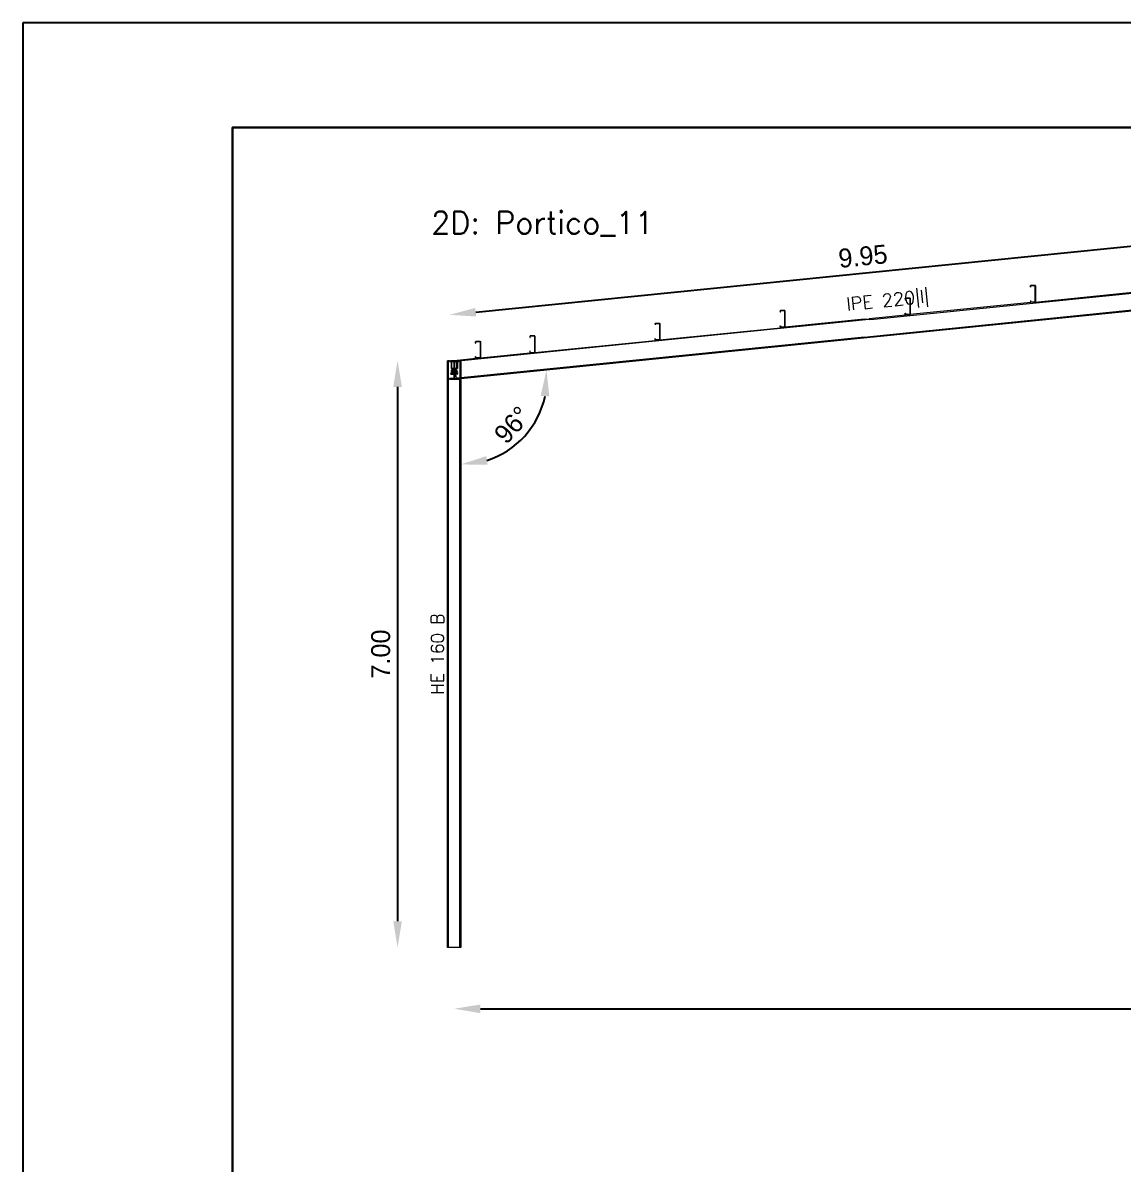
# Model space of a CAD drawing. Header units: inches. Extents: x 72863 to 72995, y 49095 to 49225.
# Drawn here: x 72952.65 to 72963.15, y 49213.82 to 49224.71 of the extents above; entities that cross this region are included whole.
import ezdxf
from ezdxf.enums import TextEntityAlignment as Align

# ---------------------------------------------------------------- set-up
doc = ezdxf.new("R2010")
doc.units = ezdxf.units.IN
doc.layers.get('0').update_dxf_attribs({"lineweight": 15})
for name, color, linetype, lineweight in [('BARRAS_DE_ACERO', 7, 'Continuous', 9), ('Cotas', 200, 'Continuous', 9), ('REFERENCIA_DE_LAS_BARRAS', 2, 'Continuous', 9), ('TITULOS', 9, 'Continuous', 9)]:
    doc.layers.add(name, color=color, linetype=linetype, lineweight=lineweight)
doc.layers.add('VG', color=7, linetype='Continuous')
doc.styles.add('CYPETXT', font='romans__.ttf', dxfattribs={"height": 0.2})
doc.styles.add('RomanS', font='')
doc.styles.get('RomanS').set_extended_font_data('Porsche')
doc.dimstyles.new('100-color', dxfattribs={"dimtxt": 0.18, "dimasz": 0.25, "dimexe": 0, "dimexo": 0.5, "dimgap": 0.07, "dimtad": 1, "dimlfac": 1.25, "dimzin": 4, "dimdsep": 46, "dimtxsty": 'RomanS', "dimcen": 0.1, "dimse1": 1, "dimse2": 1, "dimadec": 0, "dimazin": 0, "dimtfac": 1, "dimtix": 1, "dimtmove": 2, "dimatfit": 3, "dimfxl": 1, "dimtvp": 1.058824, "dimtolj": 1, "dimtzin": 1, "dimarcsym": 0})

# ---------------------------------------------------------------- blocks, each defined once
blk = doc.blocks.new('PLANTILLA')
at = {"layer": 'VG'}
for p, q in [((72904.71, 49224.711), (72862.71, 49224.711)), ((72862.71, 49224.711), (72862.71, 49195.011)), ((72864.71, 49196.011), (72864.71, 49223.711)), ((72864.71, 49223.711), (72903.71, 49223.711))]:
    blk.add_line(p, q, dxfattribs=at)
blk.add_lwpolyline([(72903.71, 49199.561), (72903.71, 49223.711), (72864.71, 49223.711), (72864.71, 49196.011), (72885.71, 49196.011), (72885.71, 49199.611)], dxfattribs=at)
blk = doc.blocks.new('*D142')
at = {"layer": 'Cotas', "color": 0, "lineweight": -2, "transparency": 16777216}
blk.add_line((72957.014, 49215.3), (72972.354, 49215.3), dxfattribs=at)
at = {"layer": 'Cotas', "color": 0, "transparency": 16777216}
for points in [[(72957.014, 49215.341), (72957.014, 49215.258), (72956.764, 49215.3)], [(72972.354, 49215.341), (72972.354, 49215.258), (72972.604, 49215.3)]]:
    blk.add_solid(points, dxfattribs=at)
at = {"layer": 'Defpoints', "color": 0, "transparency": 16777216}
for p in [(72956.764, 49215.886), (72972.604, 49215.886), (72972.604, 49215.3)]:
    blk.add_point(p, dxfattribs=at)
at = {"layer": 'Cotas', "color": 0, "transparency": 16777216, "insert": (72964.684, 49215.46), "char_height": 0.18, "attachment_point": 5, "style": 'RomanS'}
blk.add_mtext('\\A1;19.80', dxfattribs=at)
blk = doc.blocks.new('*D144')
at = {"layer": 'Cotas', "color": 0, "lineweight": -2, "transparency": 16777216}
blk.add_line((72956.969, 49221.949), (72964.391, 49222.699), dxfattribs=at)
at = {"layer": 'Cotas', "color": 0, "transparency": 16777216}
for points in [[(72964.387, 49222.74), (72964.396, 49222.657), (72964.64, 49222.724)], [(72956.965, 49221.99), (72956.973, 49221.908), (72956.72, 49221.924)]]:
    blk.add_solid(points, dxfattribs=at)
at = {"layer": 'Defpoints', "color": 0, "transparency": 16777216}
for p in [(72964.64, 49222.724), (72964.684, 49222.286), (72956.764, 49221.486)]:
    blk.add_point(p, dxfattribs=at)
at = {"layer": 'Cotas', "color": 0, "transparency": 16777216, "insert": (72960.664, 49222.483), "char_height": 0.18, "attachment_point": 5, "rotation": 5.7679, "style": 'RomanS'}
blk.add_mtext('\\A1;9.95', dxfattribs=at)
blk = doc.blocks.new('*D146')
at = {"layer": 'Cotas', "color": 0, "lineweight": -2, "transparency": 16777216}
blk.add_line((72956.223, 49221.236), (72956.223, 49216.136), dxfattribs=at)
at = {"layer": 'Cotas', "color": 0, "transparency": 16777216}
for points in [[(72956.182, 49221.236), (72956.265, 49221.236), (72956.223, 49221.486)], [(72956.182, 49216.136), (72956.265, 49216.136), (72956.223, 49215.886)]]:
    blk.add_solid(points, dxfattribs=at)
at = {"layer": 'Defpoints', "color": 0, "transparency": 16777216}
for p in [(72956.764, 49221.486), (72956.223, 49215.886), (72956.764, 49215.886)]:
    blk.add_point(p, dxfattribs=at)
at = {"layer": 'Cotas', "color": 0, "transparency": 16777216, "insert": (72956.063, 49218.686), "char_height": 0.18, "attachment_point": 5, "rotation": 90, "style": 'RomanS'}
blk.add_mtext('\\A1;7.00', dxfattribs=at)
blk = doc.blocks.new('*D147')
at = {"layer": 'Cotas', "color": 0, "lineweight": -2, "transparency": 16777216}
blk.add_arc((72956.828, 49221.316), 0.82, 287.5429, 348.225, dxfattribs=at)
at = {"layer": 'Cotas', "color": 0, "transparency": 16777216}
for points in [[(72957.589, 49221.151), (72957.672, 49221.146), (72957.644, 49221.398)], [(72957.082, 49220.493), (72957.069, 49220.575), (72956.828, 49220.496)]]:
    blk.add_solid(points, dxfattribs=at)
at = {"layer": 'Defpoints', "color": 0, "transparency": 16777216}
for p in [(72960.733, 49221.71), (72956.828, 49221.316), (72956.828, 49221.316), (72957.262, 49220.62), (72956.828, 49215.886)]:
    blk.add_point(p, dxfattribs=at)
at = {"layer": 'Cotas', "color": 0, "transparency": 16777216, "insert": (72957.318, 49220.873), "char_height": 0.18, "attachment_point": 5, "rotation": 47.884, "style": 'RomanS'}
blk.add_mtext('\\A1;96°', dxfattribs=at)

msp = doc.modelspace()

# ---------------------------------------------------------------- linework, layer by layer
at = {"layer": 'BARRAS_DE_ACERO'}
for p, q in [((72960.7684, 49221.8832), (72964.6728, 49222.2776)), ((72962.2618, 49222.2013), (72962.2621, 49222.2027)), ((72962.2618, 49222.2013), (72962.2618, 49222.1889)), ((72962.2629, 49222.2039), (72962.2621, 49222.2027)), ((72962.264, 49222.2047), (72962.2629, 49222.2039)), ((72962.2634, 49222.2013), (72962.2636, 49222.2021)), ((72962.2634, 49222.2013), (72962.2634, 49222.1889)), ((72962.264, 49222.2028), (72962.2636, 49222.2021)), ((72962.2638, 49222.1889), (72962.2638, 49222.2009)), ((72962.2654, 49222.2049), (72962.264, 49222.2047)), ((72962.2646, 49222.2032), (72962.264, 49222.2028)), ((72962.2651, 49222.2028), (72962.2644, 49222.2024)), ((72962.2646, 49222.2032), (72962.2654, 49222.2033)), ((72962.2651, 49222.2028), (72962.2658, 49222.2029)), ((72962.3062, 49222.2049), (72962.2654, 49222.2049)), ((72962.3062, 49222.2033), (72962.2654, 49222.2033)), ((72962.2658, 49222.2029), (72962.3058, 49222.2029)), ((72962.3076, 49222.2047), (72962.3062, 49222.2049)), ((72962.3062, 49222.2033), (72962.307, 49222.2032)), ((72962.307, 49222.2032), (72962.3076, 49222.2028)), ((72962.3072, 49222.2024), (72962.3077, 49222.2017)), ((72962.3076, 49222.2047), (72962.3087, 49222.2039)), ((72962.3078, 49222.2009), (72962.3077, 49222.2017)), ((72962.3078, 49222.2009), (72962.3078, 49222.0489)), ((72962.3082, 49222.0485), (72962.3082, 49222.2013)), ((72962.3095, 49222.2027), (72962.3087, 49222.2039)), ((72962.3098, 49222.2013), (72962.3095, 49222.2027)), ((72962.3098, 49222.201), (72962.3098, 49222.2009)), ((72962.3098, 49222.2009), (72962.3098, 49222.0489)), ((72960.7329, 49221.7175), (72964.6404, 49222.1122)), ((72962.2618, 49222.1889), (72962.2634, 49222.1889)), ((72962.2634, 49222.1889), (72962.2638, 49222.1889)), ((72962.3089, 49222.0462), (72963.4905, 49222.1655)), ((72961.0679, 49222.0808), (72961.0682, 49222.0821)), ((72961.0679, 49222.0808), (72961.0679, 49222.0684)), ((72961.0679, 49222.0684), (72961.0695, 49222.0684)), ((72961.0682, 49222.0821), (72961.0689, 49222.0833)), ((72961.0689, 49222.0833), (72961.0701, 49222.0841)), ((72961.0696, 49222.0815), (72961.0695, 49222.0808)), ((72961.0695, 49222.0684), (72961.0695, 49222.0808)), ((72961.0699, 49222.0684), (72961.0695, 49222.0684)), ((72961.0701, 49222.0822), (72961.0696, 49222.0815)), ((72961.0699, 49222.0804), (72961.07, 49222.0811)), ((72961.0699, 49222.0804), (72961.0699, 49222.0684)), ((72961.07, 49222.0811), (72961.0705, 49222.0818)), ((72961.0715, 49222.0844), (72961.0701, 49222.0841)), ((72961.0707, 49222.0826), (72961.0701, 49222.0822)), ((72961.0711, 49222.0822), (72961.0705, 49222.0818)), ((72961.0707, 49222.0826), (72961.0715, 49222.0828)), ((72961.0715, 49222.0844), (72961.1123, 49222.0844)), ((72961.1123, 49222.0828), (72961.0715, 49222.0828)), ((72961.1127, 49222.0822), (72961.1119, 49222.0824)), ((72961.1137, 49222.0841), (72961.1123, 49222.0844)), ((72961.1123, 49222.0828), (72961.113, 49222.0826)), ((72961.1133, 49222.0818), (72961.1127, 49222.0822)), ((72961.1137, 49222.0822), (72961.113, 49222.0826)), ((72961.1137, 49222.0811), (72961.1133, 49222.0818)), ((72961.1148, 49222.0833), (72961.1137, 49222.0841)), ((72961.1137, 49222.0822), (72961.1141, 49222.0815)), ((72961.1137, 49222.0811), (72961.1139, 49222.0804)), ((72961.1139, 49222.0804), (72961.1139, 49221.9284)), ((72961.1143, 49222.0808), (72961.1141, 49222.0815)), ((72961.1143, 49221.928), (72961.1143, 49222.0808)), ((72961.1148, 49222.0833), (72961.1156, 49222.0821)), ((72962.2966, 49222.0449), (72961.115, 49221.9256)), ((72961.1156, 49222.0821), (72961.1159, 49222.0808)), ((72961.1159, 49222.0804), (72961.1159, 49221.9284)), ((72961.1159, 49222.0804), (72961.1159, 49222.0804)), ((72962.2618, 49222.0609), (72962.2634, 49222.0609)), ((72962.2618, 49222.0609), (72962.2618, 49222.0485)), ((72962.2618, 49222.0485), (72962.2621, 49222.0472)), ((72962.2621, 49222.0472), (72962.2629, 49222.046)), ((72962.2629, 49222.046), (72962.264, 49222.0452)), ((72962.2634, 49222.0609), (72962.2634, 49222.0485)), ((72962.2638, 49222.0609), (72962.2634, 49222.0609)), ((72962.2638, 49222.0609), (72962.2638, 49222.0489)), ((72962.2638, 49222.0489), (72962.264, 49222.0482)), ((72962.264, 49222.0482), (72962.2644, 49222.0475)), ((72962.264, 49222.0452), (72962.2654, 49222.0449)), ((72962.2644, 49222.0475), (72962.2651, 49222.0471)), ((72962.2651, 49222.0471), (72962.2658, 49222.0469)), ((72962.2654, 49222.0465), (72962.3062, 49222.0465)), ((72962.2966, 49222.0449), (72962.2654, 49222.0449)), ((72962.2658, 49222.0469), (72962.3058, 49222.0469)), ((72962.3062, 49222.0449), (72962.2966, 49222.0449)), ((72962.3066, 49222.0471), (72962.3058, 49222.0469)), ((72962.3062, 49222.0465), (72962.307, 49222.0467)), ((72962.3076, 49222.0452), (72962.3062, 49222.0449)), ((72962.3072, 49222.0475), (72962.3066, 49222.0471)), ((72962.3076, 49222.0471), (72962.307, 49222.0467)), ((72962.3077, 49222.0482), (72962.3072, 49222.0475)), ((72962.308, 49222.0478), (72962.3076, 49222.0471)), ((72962.3087, 49222.046), (72962.3076, 49222.0452)), ((72962.3077, 49222.0482), (72962.3078, 49222.0489)), ((72962.308, 49222.0478), (72962.3082, 49222.0485)), ((72962.3087, 49222.046), (72962.3089, 49222.0462)), ((72962.3089, 49222.0462), (72962.3095, 49222.0472)), ((72960.722, 49221.8785), (72956.8335, 49221.4857)), ((72959.875, 49221.9627), (72959.8742, 49221.9615)), ((72959.8762, 49221.9635), (72959.875, 49221.9627)), ((72959.8756, 49221.9601), (72959.8756, 49221.9598)), ((72959.8756, 49221.9598), (72959.8756, 49221.9478)), ((72959.876, 49221.9478), (72959.8756, 49221.9478)), ((72959.876, 49221.9598), (72959.8761, 49221.9605)), ((72959.876, 49221.9478), (72959.876, 49221.9598)), ((72959.8761, 49221.9605), (72959.8766, 49221.9612)), ((72959.8776, 49221.9638), (72959.8762, 49221.9635)), ((72959.8766, 49221.9612), (72959.8772, 49221.9616)), ((72959.878, 49221.9618), (72959.8772, 49221.9616)), ((72959.9184, 49221.9638), (72959.8776, 49221.9638)), ((72959.918, 49221.9618), (72959.878, 49221.9618)), ((72959.9187, 49221.9616), (72959.918, 49221.9618)), ((72959.9197, 49221.9635), (72959.9184, 49221.9638)), ((72959.9184, 49221.9622), (72959.9191, 49221.962)), ((72959.9194, 49221.9612), (72959.9187, 49221.9616)), ((72959.92, 49221.8078), (72959.92, 49221.9598)), ((72959.9204, 49221.9602), (72959.9202, 49221.9609)), ((72959.9204, 49221.9598), (72959.9204, 49221.9602)), ((72959.9204, 49221.8077), (72959.9204, 49221.9598)), ((72960.6804, 49221.8817), (72959.921, 49221.805)), ((72959.922, 49221.9602), (72959.922, 49221.9598)), ((72959.922, 49221.8077), (72959.922, 49221.9598)), ((72960.6804, 49221.8817), (72960.7244, 49221.8861)), ((72960.722, 49221.8785), (72960.7684, 49221.8832)), ((72960.7684, 49221.8832), (72960.7684, 49221.8832)), ((72961.0679, 49221.9404), (72961.0695, 49221.9404)), ((72961.0679, 49221.928), (72961.0679, 49221.9404)), ((72961.0701, 49221.9246), (72961.0689, 49221.9254)), ((72961.0695, 49221.928), (72961.0695, 49221.9404)), ((72961.0696, 49221.9272), (72961.0695, 49221.928)), ((72961.0696, 49221.9272), (72961.0701, 49221.9265)), ((72961.07, 49221.9276), (72961.0699, 49221.9284)), ((72961.07, 49221.9276), (72961.0705, 49221.9269)), ((72961.0707, 49221.9261), (72961.0701, 49221.9265)), ((72961.0715, 49221.9244), (72961.0701, 49221.9246)), ((72961.0705, 49221.9269), (72961.0711, 49221.9265)), ((72961.0707, 49221.9261), (72961.0715, 49221.926)), ((72961.0719, 49221.9264), (72961.0711, 49221.9265)), ((72961.1123, 49221.926), (72961.0715, 49221.926)), ((72961.1027, 49221.9244), (72961.0715, 49221.9244)), ((72961.1119, 49221.9264), (72961.0719, 49221.9264)), ((72961.1027, 49221.9244), (72961.1123, 49221.9244)), ((72961.1127, 49221.9265), (72961.1119, 49221.9264)), ((72961.113, 49221.9261), (72961.1123, 49221.926)), ((72961.1137, 49221.9246), (72961.1123, 49221.9244)), ((72961.1133, 49221.9269), (72961.1127, 49221.9265)), ((72961.1137, 49221.9265), (72961.113, 49221.9261)), ((72961.1137, 49221.9276), (72961.1133, 49221.9269)), ((72961.1137, 49221.9276), (72961.1139, 49221.9284)), ((72961.1141, 49221.9272), (72961.1137, 49221.9265)), ((72961.1148, 49221.9254), (72961.1137, 49221.9246)), ((72961.1143, 49221.928), (72961.1141, 49221.9272)), ((72961.1148, 49221.9254), (72961.115, 49221.9256)), ((72961.1159, 49221.9284), (72961.1159, 49221.9283)), ((72961.1159, 49221.928), (72961.1159, 49221.9283)), ((72958.6803, 49221.8409), (72958.68, 49221.8396)), ((72958.68, 49221.8396), (72958.68, 49221.8272)), ((72958.68, 49221.8272), (72958.6816, 49221.8272)), ((72958.6811, 49221.8421), (72958.6803, 49221.8409)), ((72958.6811, 49221.8421), (72958.6822, 49221.8429)), ((72958.6818, 49221.8403), (72958.6816, 49221.8396)), ((72958.6816, 49221.8396), (72958.6816, 49221.8272)), ((72958.682, 49221.8272), (72958.6816, 49221.8272)), ((72958.6822, 49221.841), (72958.6818, 49221.8403)), ((72958.6822, 49221.8399), (72958.682, 49221.8392)), ((72958.682, 49221.8392), (72958.682, 49221.8272)), ((72958.6822, 49221.8429), (72958.6836, 49221.8432)), ((72958.6829, 49221.8414), (72958.6822, 49221.841)), ((72958.6822, 49221.8399), (72958.6826, 49221.8406)), ((72958.6826, 49221.8406), (72958.6833, 49221.841)), ((72958.6836, 49221.8416), (72958.6829, 49221.8414)), ((72958.6833, 49221.841), (72958.684, 49221.8412)), ((72958.6836, 49221.8432), (72958.7244, 49221.8432)), ((72958.6836, 49221.8416), (72958.7244, 49221.8416)), ((72958.684, 49221.8412), (72958.724, 49221.8412)), ((72958.7248, 49221.841), (72958.724, 49221.8412)), ((72958.7244, 49221.8432), (72958.7258, 49221.8429)), ((72958.7244, 49221.8416), (72958.7252, 49221.8414)), ((72958.7255, 49221.8406), (72958.7248, 49221.841)), ((72958.7252, 49221.8414), (72958.7258, 49221.841)), ((72958.7259, 49221.8399), (72958.7255, 49221.8406)), ((72958.727, 49221.8421), (72958.7258, 49221.8429)), ((72958.7258, 49221.841), (72958.7263, 49221.8403)), ((72958.7264, 49221.8396), (72958.7263, 49221.8403)), ((72958.7264, 49221.8396), (72958.7264, 49221.6868)), ((72958.727, 49221.8421), (72958.7278, 49221.8409)), ((72958.7271, 49221.6844), (72959.9087, 49221.8038)), ((72958.7278, 49221.8409), (72958.728, 49221.8396)), ((72958.728, 49221.8393), (72958.728, 49221.8392)), ((72958.728, 49221.6872), (72958.728, 49221.8392)), ((72959.874, 49221.8198), (72959.8756, 49221.8198)), ((72959.8742, 49221.806), (72959.874, 49221.8074)), ((72959.8742, 49221.806), (72959.875, 49221.8048)), ((72959.875, 49221.8048), (72959.8762, 49221.804)), ((72959.8756, 49221.8198), (72959.876, 49221.8198)), ((72959.8756, 49221.8078), (72959.8756, 49221.8198)), ((72959.8756, 49221.8078), (72959.8756, 49221.8074)), ((72959.8757, 49221.8066), (72959.8756, 49221.8074)), ((72959.8757, 49221.8066), (72959.8761, 49221.8059)), ((72959.876, 49221.8198), (72959.876, 49221.8078)), ((72959.8761, 49221.807), (72959.876, 49221.8078)), ((72959.8761, 49221.807), (72959.8766, 49221.8063)), ((72959.8768, 49221.8055), (72959.8761, 49221.8059)), ((72959.8776, 49221.8038), (72959.8762, 49221.804)), ((72959.8772, 49221.8059), (72959.8766, 49221.8063)), ((72959.8768, 49221.8055), (72959.8776, 49221.8054)), ((72959.878, 49221.8058), (72959.8772, 49221.8059)), ((72959.878, 49221.8054), (72959.8776, 49221.8054)), ((72959.8776, 49221.8038), (72959.878, 49221.8038)), ((72959.918, 49221.8058), (72959.878, 49221.8058)), ((72959.918, 49221.8054), (72959.878, 49221.8054)), ((72959.9087, 49221.8038), (72959.878, 49221.8038)), ((72959.9087, 49221.8038), (72959.9184, 49221.8038)), ((72959.918, 49221.8058), (72959.9187, 49221.8059)), ((72959.9184, 49221.8038), (72959.9197, 49221.804)), ((72959.9187, 49221.8059), (72959.9194, 49221.8063)), ((72959.9194, 49221.8063), (72959.9198, 49221.807)), ((72959.9197, 49221.804), (72959.9209, 49221.8048)), ((72959.9198, 49221.807), (72959.92, 49221.8078)), ((72959.9202, 49221.8068), (72959.9204, 49221.8074)), ((72959.9202, 49221.8066), (72959.9202, 49221.8068)), ((72959.9204, 49221.8074), (72959.9204, 49221.8077)), ((72959.9209, 49221.8048), (72959.921, 49221.805)), ((72959.921, 49221.805), (72959.9217, 49221.806)), ((72959.9217, 49221.806), (72959.922, 49221.8074)), ((72959.922, 49221.8074), (72959.922, 49221.8077)), ((72960.6804, 49221.7122), (72956.8284, 49221.3231)), ((72956.8284, 49221.3231), (72960.6804, 49221.7122)), ((72956.8284, 49221.3157), (72960.7333, 49221.7101)), ((72956.9687, 49221.668), (72956.9684, 49221.6667)), ((72956.9684, 49221.6543), (72956.9684, 49221.6667)), ((72956.9684, 49221.6543), (72956.97, 49221.6543)), ((72956.9695, 49221.6692), (72956.9687, 49221.668)), ((72956.9707, 49221.67), (72956.9695, 49221.6692)), ((72956.9702, 49221.6674), (72956.97, 49221.6667)), ((72956.97, 49221.6543), (72956.97, 49221.6667)), ((72956.9706, 49221.6681), (72956.9702, 49221.6674)), ((72956.9713, 49221.6685), (72956.9706, 49221.6681)), ((72956.972, 49221.6703), (72956.9707, 49221.67)), ((72956.972, 49221.6687), (72956.9713, 49221.6685)), ((72956.972, 49221.6703), (72957.0128, 49221.6703)), ((72957.0128, 49221.6687), (72956.972, 49221.6687)), ((72957.0128, 49221.6703), (72957.0142, 49221.67)), ((72957.0128, 49221.6687), (72957.0136, 49221.6685)), ((72957.0154, 49221.6692), (72957.0142, 49221.67)), ((72957.0147, 49221.6674), (72957.0148, 49221.6667)), ((72957.0162, 49221.668), (72957.0154, 49221.6692)), ((72957.0164, 49221.6667), (72957.0162, 49221.668)), ((72957.0164, 49221.5139), (72957.0164, 49221.6667)), ((72957.4864, 49221.7203), (72957.4861, 49221.719)), ((72957.4861, 49221.719), (72957.4861, 49221.7066)), ((72957.4861, 49221.7066), (72957.4877, 49221.7066)), ((72957.4879, 49221.7197), (72957.4877, 49221.719)), ((72957.4877, 49221.7066), (72957.4877, 49221.719)), ((72957.4879, 49221.7197), (72957.4883, 49221.7204)), ((72957.4883, 49221.7204), (72957.4889, 49221.7208)), ((72957.4889, 49221.7208), (72957.4897, 49221.721)), ((72957.5305, 49221.721), (72957.4897, 49221.721)), ((72957.5305, 49221.721), (72957.5313, 49221.7208)), ((72957.5319, 49221.7204), (72957.5313, 49221.7208)), ((72957.5325, 49221.719), (72957.5325, 49221.5662)), ((72957.5332, 49221.5638), (72958.7148, 49221.6832)), ((72958.6816, 49221.6992), (72958.68, 49221.6992)), ((72958.6811, 49221.6842), (72958.6822, 49221.6834)), ((72958.6816, 49221.6992), (72958.6816, 49221.6868)), ((72958.682, 49221.6992), (72958.6816, 49221.6992)), ((72958.6816, 49221.6868), (72958.6818, 49221.686)), ((72958.6818, 49221.686), (72958.6822, 49221.6853)), ((72958.682, 49221.6872), (72958.682, 49221.6992)), ((72958.682, 49221.6872), (72958.6822, 49221.6864)), ((72958.6822, 49221.6864), (72958.6826, 49221.6857)), ((72958.6822, 49221.6853), (72958.6829, 49221.6849)), ((72958.6822, 49221.6834), (72958.6836, 49221.6832)), ((72958.6826, 49221.6857), (72958.6833, 49221.6853)), ((72958.6836, 49221.6848), (72958.6829, 49221.6849)), ((72958.7244, 49221.6848), (72958.6836, 49221.6848)), ((72958.7148, 49221.6832), (72958.6836, 49221.6832)), ((72958.7244, 49221.6832), (72958.7148, 49221.6832)), ((72958.7244, 49221.6832), (72958.7258, 49221.6834)), ((72958.7258, 49221.6853), (72958.7263, 49221.686)), ((72958.7263, 49221.686), (72958.7264, 49221.6868)), ((72958.7278, 49221.6854), (72958.7271, 49221.6844)), ((72958.728, 49221.6868), (72958.7278, 49221.6854)), ((72958.728, 49221.6872), (72958.728, 49221.687)), ((72958.728, 49221.687), (72958.728, 49221.6868)), ((72960.6804, 49221.7122), (72960.7329, 49221.7175)), ((72960.7333, 49221.7101), (72960.7684, 49221.7137)), ((72957.4877, 49221.5786), (72957.4861, 49221.5786)), ((72957.4861, 49221.5786), (72957.4861, 49221.5662)), ((72957.4861, 49221.5662), (72957.4864, 49221.5648)), ((72957.4864, 49221.5648), (72957.4872, 49221.5636)), ((72957.4883, 49221.5628), (72957.4872, 49221.5636)), ((72957.4877, 49221.5662), (72957.4877, 49221.5786)), ((72957.4877, 49221.5662), (72957.4879, 49221.5654)), ((72957.4879, 49221.5654), (72957.4883, 49221.5647)), ((72957.4889, 49221.5643), (72957.4883, 49221.5647)), ((72957.4883, 49221.5628), (72957.4897, 49221.5626)), ((72957.4889, 49221.5643), (72957.4897, 49221.5642)), ((72957.4897, 49221.5642), (72957.5305, 49221.5642)), ((72957.4897, 49221.5626), (72957.5208, 49221.5626)), ((72957.5208, 49221.5626), (72957.5305, 49221.5626)), ((72957.5313, 49221.5643), (72957.5305, 49221.5642)), ((72957.5305, 49221.5626), (72957.5319, 49221.5628)), ((72957.5319, 49221.5647), (72957.5313, 49221.5643)), ((72957.5324, 49221.5654), (72957.5319, 49221.5647)), ((72957.5319, 49221.5628), (72957.533, 49221.5636)), ((72957.5324, 49221.5654), (72957.5325, 49221.5662)), ((72957.533, 49221.5636), (72957.5332, 49221.5638)), ((72957.5338, 49221.5648), (72957.5332, 49221.5638)), ((72956.7108, 49221.4861), (72956.7004, 49221.4861)), ((72956.7004, 49215.8861), (72956.7004, 49221.4861)), ((72956.7108, 49215.8861), (72956.7108, 49221.4861)), ((72956.7204, 49221.4861), (72956.7316, 49221.4861)), ((72956.7316, 49221.4802), (72956.7316, 49221.4861)), ((72956.7352, 49221.4861), (72956.7316, 49221.4861)), ((72956.7316, 49221.4802), (72956.7582, 49221.4802)), ((72956.7424, 49221.4788), (72956.7344, 49221.4788)), ((72956.7352, 49221.4806), (72956.7352, 49221.4832)), ((72956.7571, 49221.4806), (72956.7352, 49221.4806)), ((72956.7388, 49221.4811), (72956.7388, 49221.4861)), ((72956.7644, 49221.4861), (72956.7388, 49221.4861)), ((72956.7388, 49221.4811), (72956.7604, 49221.4811)), ((72956.7571, 49221.4806), (72956.7602, 49221.4806)), ((72956.7624, 49221.4802), (72956.7582, 49221.4802)), ((72956.7625, 49221.4806), (72956.7602, 49221.4806)), ((72956.7604, 49221.4811), (72956.7626, 49221.4811)), ((72956.7624, 49221.4016), (72956.7624, 49221.4802)), ((72956.7625, 49221.4061), (72956.7625, 49221.4806)), ((72956.7626, 49221.4811), (72956.7626, 49221.4035)), ((72956.7661, 49221.4811), (72956.7661, 49221.479)), ((72956.7663, 49221.4806), (72956.7663, 49221.48)), ((72956.7664, 49221.4806), (72956.7663, 49221.4806)), ((72956.7663, 49221.48), (72956.7663, 49221.479)), ((72956.7663, 49221.3984), (72956.7663, 49221.479)), ((72956.7664, 49221.4806), (72956.7674, 49221.4806)), ((72956.7664, 49221.479), (72956.7664, 49221.4802)), ((72956.7666, 49221.4802), (72956.7664, 49221.4802)), ((72956.7664, 49221.3952), (72956.7664, 49221.479)), ((72956.7666, 49221.4802), (72956.7972, 49221.4802)), ((72956.7667, 49221.4681), (72956.7667, 49221.4788)), ((72956.7864, 49221.4788), (72956.7667, 49221.4788)), ((72956.7667, 49221.4681), (72956.7667, 49221.4628)), ((72956.7667, 49221.4628), (72956.7667, 49221.4107)), ((72956.772, 49221.4107), (72956.7667, 49221.4628)), ((72956.7936, 49221.4806), (72956.7674, 49221.4806)), ((72956.7864, 49221.4788), (72956.7944, 49221.4788)), ((72956.7864, 49221.462), (72956.7864, 49221.4788)), ((72956.7864, 49221.462), (72956.7864, 49221.4107)), ((72956.79, 49221.4861), (72956.7936, 49221.4861)), ((72956.7936, 49221.4832), (72956.7936, 49221.4861)), ((72956.7936, 49221.4832), (72956.7936, 49221.4817)), ((72956.7936, 49221.4817), (72956.7936, 49221.4806)), ((72956.7944, 49221.4595), (72956.7944, 49221.4107)), ((72956.797, 49221.4788), (72956.8084, 49221.4788)), ((72956.7972, 49221.4861), (72956.8084, 49221.4861)), ((72956.7972, 49221.4821), (72956.7972, 49221.4802)), ((72956.8084, 49221.4861), (72956.8084, 49221.4832)), ((72956.8084, 49221.4832), (72956.818, 49221.4842)), ((72956.8084, 49221.4832), (72956.8084, 49221.4788)), ((72956.818, 49221.4842), (72956.818, 49221.4861)), ((72956.818, 49221.4861), (72956.8284, 49221.4861)), ((72956.818, 49221.4842), (72956.818, 49221.3221)), ((72956.8284, 49221.4852), (72956.8335, 49221.4857)), ((72956.9684, 49221.5139), (72956.9687, 49221.5125)), ((72956.9687, 49221.5125), (72956.9695, 49221.5113)), ((72956.9695, 49221.5113), (72956.9707, 49221.5105)), ((72956.97, 49221.5139), (72956.97, 49221.5263)), ((72956.97, 49221.5139), (72956.9702, 49221.5131)), ((72956.9702, 49221.5131), (72956.9706, 49221.5125)), ((72956.9713, 49221.512), (72956.9706, 49221.5125)), ((72956.9707, 49221.5105), (72956.972, 49221.5103)), ((72956.972, 49221.5119), (72956.9713, 49221.512)), ((72957.0031, 49221.5103), (72956.972, 49221.5103)), ((72957.0031, 49221.5103), (72957.0128, 49221.5103)), ((72957.0128, 49221.5103), (72957.0142, 49221.5105)), ((72957.0142, 49221.5125), (72957.0136, 49221.512)), ((72957.0147, 49221.5131), (72957.0142, 49221.5125)), ((72957.0154, 49221.5113), (72957.0142, 49221.5105)), ((72957.0162, 49221.5125), (72957.0155, 49221.5115)), ((72957.0162, 49221.5125), (72957.0164, 49221.5139)), ((72956.7316, 49221.3641), (72956.762, 49221.3641)), ((72956.7316, 49221.3581), (72956.7316, 49221.3641)), ((72956.7316, 49221.3581), (72956.762, 49221.3581)), ((72956.7424, 49221.4107), (72956.7344, 49221.4107)), ((72956.7352, 49221.3797), (72956.762, 49221.3797)), ((72956.7352, 49221.3741), (72956.7352, 49221.3797)), ((72956.762, 49221.3741), (72956.7352, 49221.3741)), ((72956.7388, 49221.3901), (72956.7388, 49221.3952)), ((72956.762, 49221.3952), (72956.7388, 49221.3952)), ((72956.7388, 49221.3901), (72956.762, 49221.3901)), ((72956.7424, 49221.4061), (72956.7424, 49221.4107)), ((72956.762, 49221.4061), (72956.7424, 49221.4061)), ((72956.7624, 49221.3952), (72956.762, 49221.3952)), ((72956.7624, 49221.3901), (72956.762, 49221.3901)), ((72956.762, 49221.3797), (72956.762, 49221.3901)), ((72956.7624, 49221.3797), (72956.762, 49221.3797)), ((72956.762, 49221.3741), (72956.7624, 49221.3741)), ((72956.762, 49221.3175), (72956.762, 49221.3581)), ((72956.762, 49221.3581), (72956.7657, 49221.3581)), ((72956.7624, 49221.3952), (72956.7624, 49221.4016)), ((72956.7625, 49221.3952), (72956.7624, 49221.3952)), ((72956.7624, 49221.3901), (72956.7625, 49221.3901)), ((72956.7624, 49221.3741), (72956.7664, 49221.3741)), ((72956.7624, 49221.3741), (72956.7624, 49221.3641)), ((72956.7625, 49221.4037), (72956.7625, 49221.4061)), ((72956.7625, 49221.4026), (72956.7625, 49221.4037)), ((72956.7625, 49221.4026), (72956.7625, 49221.3971)), ((72956.7625, 49221.3952), (72956.7625, 49221.3971)), ((72956.7626, 49221.3952), (72956.7625, 49221.3952)), ((72956.7625, 49221.3901), (72956.7625, 49221.3797)), ((72956.7663, 49221.3901), (72956.7625, 49221.3901)), ((72956.7626, 49221.4035), (72956.7626, 49221.4004)), ((72956.7626, 49221.4004), (72956.7626, 49221.3991)), ((72956.7626, 49221.3991), (72956.7626, 49221.3952)), ((72956.7667, 49221.3581), (72956.7657, 49221.3581)), ((72956.7661, 49221.3952), (72956.7661, 49221.3952)), ((72956.7663, 49221.3952), (72956.7661, 49221.3952)), ((72956.7663, 49221.3984), (72956.7663, 49221.3952)), ((72956.7664, 49221.3952), (72956.7663, 49221.3952)), ((72956.7667, 49221.3952), (72956.7664, 49221.3952)), ((72956.7667, 49221.3901), (72956.7664, 49221.3901)), ((72956.7664, 49221.3797), (72956.7667, 49221.3797)), ((72956.7664, 49221.3641), (72956.7664, 49221.3741)), ((72956.7667, 49221.3741), (72956.7664, 49221.3741)), ((72956.7667, 49221.3641), (72956.7664, 49221.3641)), ((72956.7667, 49221.4107), (72956.7667, 49221.4061)), ((72956.772, 49221.4107), (72956.7667, 49221.4107)), ((72956.7667, 49221.4061), (72956.7725, 49221.4061)), ((72956.7667, 49221.3952), (72956.7667, 49221.4061)), ((72956.7667, 49221.3952), (72956.7736, 49221.3952)), ((72956.7667, 49221.3797), (72956.7667, 49221.3901)), ((72956.7667, 49221.3901), (72956.7741, 49221.3901)), ((72956.7767, 49221.3641), (72956.7667, 49221.3641)), ((72956.7667, 49221.3581), (72956.7773, 49221.3581)), ((72956.7667, 49221.3581), (72956.7667, 49221.3175)), ((72956.772, 49221.4107), (72956.7864, 49221.4107)), ((72956.79, 49221.3901), (72956.7741, 49221.3901)), ((72956.7936, 49221.3797), (72956.7751, 49221.3797)), ((72956.7936, 49221.3741), (72956.7757, 49221.3741)), ((72956.7757, 49221.3741), (72956.7767, 49221.3641)), ((72956.7892, 49221.3641), (72956.7767, 49221.3641)), ((72956.7773, 49221.3581), (72956.7813, 49221.3184)), ((72956.7972, 49221.3581), (72956.7773, 49221.3581)), ((72956.7813, 49221.3184), (72956.818, 49221.3221)), ((72956.7826, 49221.4061), (72956.7864, 49221.4061)), ((72956.7864, 49221.4107), (72956.7944, 49221.4107)), ((72956.7864, 49221.4107), (72956.7864, 49221.4061)), ((72956.7892, 49221.3641), (72956.7972, 49221.3641)), ((72956.79, 49221.3952), (72956.79, 49221.3901)), ((72956.7936, 49221.3797), (72956.7936, 49221.3741)), ((72956.7972, 49221.3581), (72956.7972, 49221.3641)), ((72956.8284, 49221.3231), (72956.8284, 49221.3231)), ((72956.8284, 49221.3231), (72956.8284, 49221.3157)), ((72956.762, 49221.3175), (72956.7204, 49221.3175)), ((72956.7204, 49221.3101), (72956.7204, 49221.3175)), ((72956.7204, 49221.3101), (72956.8084, 49221.3101)), ((72956.7667, 49221.3175), (72956.7814, 49221.3175)), ((72956.7814, 49221.3175), (72956.8084, 49221.3175)), ((72956.8084, 49221.3137), (72956.8084, 49221.3175)), ((72956.818, 49215.8861), (72956.818, 49221.3147)), ((72956.8284, 49221.3157), (72956.8284, 49215.8861)), ((72956.7108, 49215.8861), (72956.7004, 49215.8861)), ((72956.818, 49215.8861), (72956.7108, 49215.8861)), ((72956.8284, 49215.8861), (72956.818, 49215.8861))]:
    msp.add_line(p, q, dxfattribs=at)
for points in [[(72962.2638, 49222.2009), (72962.264, 49222.2017), (72962.2644, 49222.2024)], [(72962.3058, 49222.2029), (72962.3066, 49222.2028), (72962.3072, 49222.2024)], [(72962.3076, 49222.2028), (72962.308, 49222.2021), (72962.3082, 49222.2013)], [(72962.3098, 49222.2013), (72962.3098, 49222.201), (72962.3098, 49222.0489), (72962.3098, 49222.0489)], [(72960.7684, 49221.7137), (72964.6815, 49222.109)], [(72961.0711, 49222.0822), (72961.0719, 49222.0824), (72961.1119, 49222.0824)], [(72961.1159, 49221.9283), (72961.1159, 49222.0804), (72961.1159, 49222.0808)], [(72962.2634, 49222.0485), (72962.2636, 49222.0478), (72962.264, 49222.0471), (72962.2646, 49222.0467), (72962.2654, 49222.0465)], [(72962.3098, 49222.0489), (72962.3098, 49222.0485), (72962.3095, 49222.0472)], [(72959.8742, 49221.9615), (72959.874, 49221.9602), (72959.874, 49221.9478), (72959.874, 49221.9478), (72959.8756, 49221.9478)], [(72959.8756, 49221.9601), (72959.8756, 49221.9602), (72959.8757, 49221.9609)], [(72959.8768, 49221.962), (72959.8761, 49221.9616), (72959.8757, 49221.9609)], [(72959.9184, 49221.9622), (72959.8776, 49221.9622), (72959.8768, 49221.962)], [(72959.9191, 49221.962), (72959.9198, 49221.9616), (72959.9202, 49221.9609)], [(72959.9194, 49221.9612), (72959.9198, 49221.9605), (72959.92, 49221.9598)], [(72959.922, 49221.9602), (72959.9217, 49221.9615), (72959.9209, 49221.9627), (72959.9197, 49221.9635)], [(72959.922, 49221.8077), (72959.922, 49221.8078), (72959.922, 49221.9598)], [(72959.922, 49221.9598), (72959.922, 49221.9598), (72959.922, 49221.9598)], [(72961.1027, 49221.9244), (72960.7244, 49221.8861)], [(72961.0689, 49221.9254), (72961.0682, 49221.9266), (72961.0679, 49221.928)], [(72961.0695, 49221.9404), (72961.0699, 49221.9404), (72961.0699, 49221.9284)], [(72961.115, 49221.9256), (72961.1156, 49221.9266), (72961.1159, 49221.928)], [(72958.726, 49221.6872), (72958.726, 49221.8392), (72958.7259, 49221.8399)], [(72958.728, 49221.687), (72958.728, 49221.8393), (72958.728, 49221.8396)], [(72959.874, 49221.8198), (72959.874, 49221.8198), (72959.874, 49221.8074)], [(72959.9191, 49221.8055), (72959.9184, 49221.8054), (72959.918, 49221.8054)], [(72959.9202, 49221.8066), (72959.9198, 49221.8059), (72959.9191, 49221.8055)], [(72957.0147, 49221.6674), (72957.0142, 49221.6681), (72957.0136, 49221.6685)], [(72957.0147, 49221.5131), (72957.0148, 49221.5139), (72957.0148, 49221.6667)], [(72957.4883, 49221.7223), (72957.4872, 49221.7215), (72957.4864, 49221.7203)], [(72957.5305, 49221.7226), (72957.4897, 49221.7226), (72957.4883, 49221.7223)], [(72957.533, 49221.7215), (72957.5319, 49221.7223), (72957.5305, 49221.7226)], [(72957.5319, 49221.7204), (72957.5324, 49221.7197), (72957.5325, 49221.719)], [(72957.5341, 49221.719), (72957.5338, 49221.7203), (72957.533, 49221.7215)], [(72957.5338, 49221.5648), (72957.5341, 49221.5662), (72957.5341, 49221.719)], [(72958.6811, 49221.6842), (72958.6803, 49221.6854), (72958.68, 49221.6868), (72958.68, 49221.6992)], [(72958.6833, 49221.6853), (72958.684, 49221.6852), (72958.724, 49221.6852)], [(72958.7255, 49221.6857), (72958.7248, 49221.6853), (72958.724, 49221.6852)], [(72958.7258, 49221.6853), (72958.7252, 49221.6849), (72958.7244, 49221.6848)], [(72958.726, 49221.6872), (72958.7259, 49221.6864), (72958.7255, 49221.6857)], [(72958.7271, 49221.6844), (72958.727, 49221.6842), (72958.7258, 49221.6834)], [(72957.5208, 49221.5626), (72957.0155, 49221.5115), (72957.0154, 49221.5113)], [(72956.7204, 49221.4788), (72956.7204, 49221.4861), (72956.7108, 49221.4861)], [(72956.7204, 49221.4788), (72956.7344, 49221.4788), (72956.7344, 49221.4107)], [(72956.7388, 49221.4861), (72956.7352, 49221.4861), (72956.7352, 49221.4832)], [(72956.7424, 49221.4107), (72956.7424, 49221.4788), (72956.762, 49221.4788), (72956.762, 49221.4107)], [(72957.0031, 49221.5103), (72956.7644, 49221.4861), (72956.79, 49221.4861)], [(72956.7661, 49221.4811), (72956.79, 49221.4811), (72956.79, 49221.4861)], [(72956.7661, 49221.479), (72956.7661, 49221.3993), (72956.7661, 49221.3952)], [(72956.7972, 49221.4821), (72956.7972, 49221.4861), (72956.7936, 49221.4861)], [(72956.797, 49221.4788), (72956.7944, 49221.4788), (72956.7944, 49221.4595)], [(72956.8284, 49221.4861), (72956.8284, 49221.4852), (72956.8284, 49221.3231)], [(72956.9684, 49221.5139), (72956.9684, 49221.5263), (72956.97, 49221.5263)], [(72957.0136, 49221.512), (72957.0128, 49221.5119), (72956.972, 49221.5119)], [(72956.762, 49221.3952), (72956.762, 49221.4061), (72956.762, 49221.4107), (72956.7424, 49221.4107)], [(72956.762, 49221.3741), (72956.762, 49221.3641), (72956.7624, 49221.3641)], [(72956.7624, 49221.3901), (72956.7624, 49221.3797), (72956.7625, 49221.3797)], [(72956.7667, 49221.3797), (72956.7751, 49221.3797), (72956.7741, 49221.3901)], [(72956.7757, 49221.3741), (72956.7667, 49221.3741), (72956.7667, 49221.3641)], [(72956.7826, 49221.4061), (72956.7725, 49221.4061), (72956.7736, 49221.3952), (72956.79, 49221.3952)], [(72956.818, 49221.3221), (72956.7813, 49221.3184), (72956.7814, 49221.3175)], [(72956.818, 49221.3147), (72956.818, 49221.3221), (72956.818, 49221.3221)], [(72956.818, 49221.3147), (72956.8084, 49221.3137), (72956.8084, 49221.3101)]]:
    msp.add_lwpolyline(points, dxfattribs=at)
msp.add_lwpolyline([(72956.7664, 49221.3797), (72956.7664, 49221.3901), (72956.7663, 49221.3901), (72956.7663, 49221.3797), (72956.7664, 49221.3797)], close=True, dxfattribs=at)

# ---------------------------------------------------------------- block references
msp.add_blockref('PLANTILLA', (89.9371, 0))

# ---------------------------------------------------------------- texts
at = {"layer": 'REFERENCIA_DE_LAS_BARRAS', "style": 'CYPETXT'}
for s, rotation, width, p, p2 in [('IPE 220|I|', 5.7995, 0.866214, (72960.5113, 49221.9645), (72961.2957, 49222.0441)), ('HE 160 B', 90, 0.77604, (72956.6651, 49218.2991), (72956.6651, 49219.0731))]:
    msp.add_text(s, height=0.12267, rotation=rotation, dxfattribs=dict(at, width=width)).set_placement(p, p2, align=Align.FIT)
at = {"layer": 'TITULOS', "style": 'CYPETXT', "width": 0.834569}
msp.add_text('2D: Portico_11', height=0.213333, dxfattribs=at).set_placement((72956.5444, 49222.6967), (72958.6692, 49222.6967), align=Align.FIT)

# ---------------------------------------------------------------- dimensions: what is measured, and where the dimension line sits
at = {"layer": 'Cotas'}
dim = msp.add_aligned_dim(p1=(72956.7644, 49221.4861), p2=(72964.6844, 49222.2861), distance=0.44, dimstyle='100-color', dxfattribs=at)
dim.commit()
dim.dimension.update_dxf_attribs({"geometry": '*D144', "text_midpoint": (72960.6641, 49222.4831)})
dim = msp.add_angular_dim_2l(base=(72957.2618, 49220.62), line1=((72956.8284, 49221.3157), (72956.8284, 49215.8861)), line2=((72956.8284, 49221.3157), (72960.7333, 49221.7101)), dimstyle='100-color', dxfattribs=at)
dim.commit()
dim.dimension.update_dxf_attribs({"geometry": '*D147', "text_midpoint": (72957.3177, 49220.8733)})
dim = msp.add_linear_dim(base=(72956.2235, 49215.8861), p1=(72956.7644, 49221.4861), p2=(72956.7644, 49215.8861), angle=90, dimstyle='100-color', dxfattribs=at)
dim.commit()
dim.dimension.update_dxf_attribs({"geometry": '*D146', "text_midpoint": (72956.0635, 49218.6861)})
dim = msp.add_linear_dim(base=(72972.6044, 49215.2996), p1=(72956.7644, 49215.8861), p2=(72972.6044, 49215.8861), dimstyle='100-color', dxfattribs=at)
dim.commit()
dim.dimension.update_dxf_attribs({"geometry": '*D142', "text_midpoint": (72964.6844, 49215.4596)})

doc.saveas('drawing.dxf')
